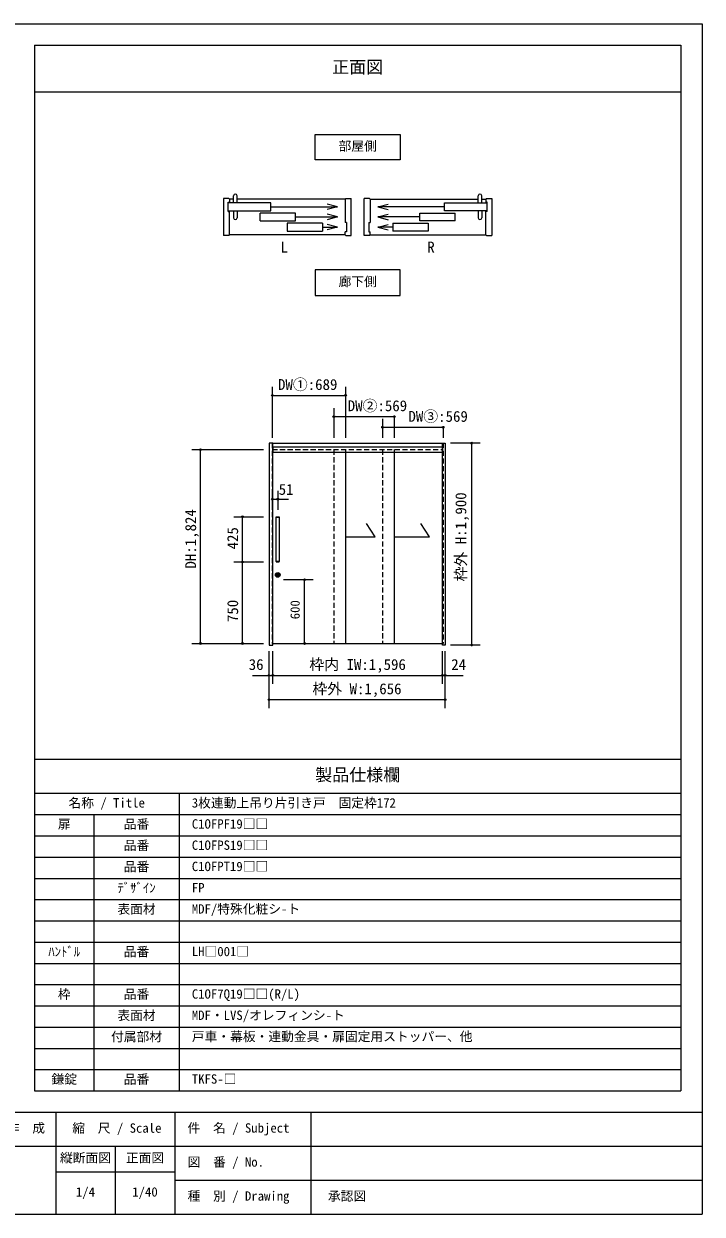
# Model space of a CAD drawing. Units: millimetres on the paper, enlarged 4 times, with parts at other scales. Extents: x -800 to 800, y -560 to 560.
# Drawn here: x 162 to 800, y -560 to 560 of the extents above; entities that cross this region are included whole.
import ezdxf
from ezdxf.enums import TextEntityAlignment as Align

# ---------------------------------------------------------------- set-up
doc = ezdxf.new("R2010")
doc.units = ezdxf.units.MM
doc.header["$LTSCALE"] = 4
doc.header["$PDMODE"] = 32
doc.header["$PDSIZE"] = 1.6
doc.linetypes.add('CHAIN_DOUBLE_DASH', pattern=[23.5, 12, -1.5, 3.5, -1.5, 3.5, -1.5])
doc.linetypes.add('DASHED1', pattern=[1.8, 1.2, -0.6])
doc.layers.add('0-0', color=7, linetype='Continuous', lineweight=25)
doc.layers.add('1-0', color=7, linetype='Continuous', lineweight=25)
doc.styles.add('ＭＳ ゴシック', font='')
doc.styles.get('ＭＳ ゴシック').set_extended_font_data('MS Gothic')

msp = doc.modelspace()

# ---------------------------------------------------------------- linework, layer by layer
at = {"layer": '0-0'}
for p, q in [((172, 540), (780, 540)), ((780, 540), (780, -444)), ((172, 496), (780, 496)), ((172, -132), (780, -132)), ((172, -164), (780, -164)), ((308, -164), (308, -444)), ((172, -184), (780, -184)), ((228, -184), (228, -444)), ((172, -204), (780, -204)), ((172, -224), (780, -224)), ((172, -244), (780, -244)), ((172, -264), (780, -264)), ((172, -284), (780, -284)), ((172, -304), (780, -304)), ((172, -324), (780, -324)), ((172, -344), (780, -344)), ((172, -364), (780, -364)), ((172, -384), (780, -384)), ((172, -404), (780, -404)), ((172, -424), (780, -424)), ((-800, -464), (800, -464)), ((192, -464), (192, -560)), ((304, -464), (304, -560)), ((432, -464), (432, -560)), ((-476, -496), (800, -496)), ((248, -496), (248, -560)), ((192, -520), (304, -520)), ((304, -528), (800, -528)), ((-800, -560), (800, -560))]:
    msp.add_line(p, q, dxfattribs=at)
for points in [[(-800, 560), (800, 560), (800, -560)], [(172, 540), (172, -444), (780, -444)]]:
    msp.add_lwpolyline(points, dxfattribs=at)
at = {"layer": '1-0'}
for p, q in [((349.76, 395.702), (349.76, 360.813)), ((354.879, 395.702), (349.76, 395.702)), ((354.323, 383.369), (354.323, 392.258)), ((354.323, 392.258), (355.435, 392.258)), ((355.435, 395.146), (354.879, 395.702)), ((355.435, 395.146), (355.435, 392.258)), ((359.323, 395.035), (355.435, 395.035)), ((359.323, 391.48), (359.323, 398.146)), ((362.657, 391.48), (362.657, 398.146)), ((464.286, 395.035), (362.657, 395.035)), ((464.881, 395.702), (470, 395.702)), ((470, 360.813), (470, 395.702)), ((482, 360.813), (482, 395.702)), ((487.119, 395.702), (482, 395.702)), ((487.714, 395.035), (589.343, 395.035)), ((589.343, 391.48), (589.343, 398.146)), ((592.677, 391.48), (592.677, 398.146)), ((592.677, 395.035), (596.565, 395.035)), ((596.565, 395.146), (597.121, 395.702)), ((596.565, 395.146), (596.565, 392.258)), ((597.677, 392.258), (596.565, 392.258)), ((597.121, 395.702), (602.24, 395.702)), ((597.677, 383.369), (597.677, 392.258)), ((602.24, 395.702), (602.24, 360.813)), ((394.323, 391.48), (354.284, 391.48)), ((354.284, 384.146), (394.323, 384.146)), ((354.323, 383.369), (355.435, 383.369)), ((355.435, 361.369), (355.435, 383.369)), ((359.323, 384.146), (359.323, 377.48)), ((362.657, 384.146), (362.657, 377.48)), ((384.323, 374.591), (384.323, 381.924)), ((417.657, 381.924), (384.323, 381.924)), ((394.323, 384.146), (394.323, 391.48)), ((394.323, 387.813), (456.905, 387.813)), ((417.657, 374.591), (417.657, 381.924)), ((456.905, 387.813), (447.246, 390.401)), ((456.905, 387.813), (447.246, 385.225)), ((456.905, 378.258), (447.246, 380.846)), ((495.095, 387.813), (504.754, 390.401)), ((495.095, 387.813), (504.754, 385.225)), ((557.677, 387.813), (495.095, 387.813)), ((495.095, 378.258), (504.754, 380.846)), ((534.343, 381.924), (567.677, 381.924)), ((534.343, 374.591), (534.343, 381.924)), ((557.677, 391.48), (597.716, 391.48)), ((557.677, 384.146), (557.677, 391.48)), ((597.716, 384.146), (557.677, 384.146)), ((567.677, 374.591), (567.677, 381.924)), ((589.343, 384.146), (589.343, 377.48)), ((592.677, 384.146), (592.677, 377.48)), ((596.565, 361.369), (596.565, 383.369)), ((597.677, 383.369), (596.565, 383.369)), ((384.323, 374.591), (417.657, 374.591)), ((442.906, 372.369), (409.573, 372.369)), ((417.657, 378.258), (456.905, 378.258)), ((442.906, 372.369), (442.906, 365.035)), ((456.905, 378.258), (447.246, 375.669)), ((456.905, 368.702), (447.246, 371.29)), ((465.437, 373.146), (464.325, 373.146)), ((465.437, 373.146), (465.437, 364.258)), ((486.563, 373.146), (486.563, 364.258)), ((486.563, 373.146), (487.675, 373.146)), ((495.095, 378.258), (504.754, 375.669)), ((534.343, 378.258), (495.095, 378.258)), ((495.095, 368.702), (504.754, 371.29)), ((509.094, 372.369), (509.094, 365.035)), ((509.094, 372.369), (542.427, 372.369)), ((567.677, 374.591), (534.343, 374.591)), ((354.879, 360.813), (349.76, 360.813)), ((354.879, 360.813), (355.435, 361.369)), ((464.286, 361.48), (355.435, 361.48)), ((442.906, 368.702), (456.905, 368.702)), ((456.905, 368.702), (447.246, 366.114)), ((464.325, 361.369), (464.325, 364.258)), ((465.437, 364.258), (464.325, 364.258)), ((464.325, 361.369), (464.881, 360.813)), ((464.881, 360.813), (470, 360.813)), ((487.119, 360.813), (482, 360.813)), ((486.563, 364.258), (487.675, 364.258)), ((487.675, 361.369), (487.119, 360.813)), ((487.675, 361.369), (487.675, 364.258)), ((487.714, 361.48), (596.565, 361.48)), ((495.095, 368.702), (504.754, 366.114)), ((509.094, 368.702), (495.095, 368.702)), ((597.121, 360.813), (596.565, 361.369)), ((597.121, 360.813), (602.24, 360.813)), ((392.61, 165.433), (392.61, -24.567)), ((396.21, 161.833), (396.21, 156.833)), ((396.21, 161.833), (555.81, 161.833)), ((396.21, 156.833), (555.81, 156.833)), ((464.611, 159.333), (464.611, -23.067)), ((510.461, 159.333), (510.461, -23.067)), ((555.81, -24.567), (555.81, 165.433)), ((399.311, 54.233), (399.311, 95.633)), ((402.311, 95.633), (402.311, 54.233)), ((392.61, -24.567), (396.21, -24.567)), ((395.711, -23.067), (556.31, -23.067)), ((558.21, -24.567), (555.81, -24.567))]:
    msp.add_line(p, q, dxfattribs=at)
at = {"layer": '1-0', "color": 4, "lineweight": 9}
for p, q in [((395.71, 218.433), (395.71, 170.433)), ((464.611, 218.433), (464.611, 170.433)), ((395.71, 210.433), (464.611, 210.433)), ((453.561, 198.433), (453.561, 170.433)), ((453.561, 190.433), (510.461, 190.433)), ((510.461, 190.433), (510.461, 170.433)), ((499.411, 188.433), (499.411, 170.433)), ((499.411, 180.433), (556.311, 180.433)), ((556.311, 180.433), (556.311, 170.433)), ((320.098, 159.333), (387.577, 159.333)), ((328.098, -23.067), (328.098, 159.333)), ((591.21, 165.433), (563.21, 165.433)), ((583.21, -24.567), (583.21, 165.433)), ((395.711, 120.733), (395.711, 102.733)), ((395.711, 112.733), (410.811, 112.733)), ((400.811, 120.733), (400.811, 102.733)), ((359.61, 96.183), (387.577, 96.183)), ((367.61, 53.683), (367.61, 96.183)), ((359.61, 53.683), (387.577, 53.683)), ((367.61, -23.067), (367.61, 53.683)), ((434.111, 36.933), (406.111, 36.933)), ((426.111, -23.067), (426.111, 36.933)), ((320.098, -23.067), (387.577, -23.067)), ((359.61, -23.067), (387.577, -23.067)), ((392.61, -61.023), (392.61, -30.165)), ((396.21, -61.023), (396.21, -30.165)), ((555.81, -61.023), (555.81, -30.165)), ((558.21, -61.023), (558.21, -30.165)), ((591.21, -24.567), (563.21, -24.567)), ((376.939, -53.023), (396.21, -53.023)), ((392.61, -83.88), (392.61, -53.023)), ((396.21, -53.023), (555.81, -53.023)), ((555.81, -53.023), (575.261, -53.023)), ((558.21, -83.88), (558.21, -53.023)), ((392.61, -75.88), (558.21, -75.88))]:
    msp.add_line(p, q, dxfattribs=at)
at = {"layer": '1-0', "linetype": 'DASHED1'}
for p, q in [((395.71, 165.433), (395.711, -23.067)), ((395.71, 159.333), (556.311, 159.333)), ((453.561, 159.333), (453.561, -23.067)), ((499.411, 159.333), (499.411, -23.067)), ((556.311, 165.433), (556.311, -23.067))]:
    msp.add_line(p, q, dxfattribs=at)
at = {"layer": '1-0', "linetype": 'CHAIN_DOUBLE_DASH'}
for p, q in [((492.457, 77.333), (484.224, 89.709)), ((543.695, 77.333), (535.462, 89.709)), ((464.611, 77.333), (492.457, 77.333)), ((510.461, 77.333), (543.695, 77.333))]:
    msp.add_line(p, q, dxfattribs=at)
at = {"layer": '1-0'}
for points in [[(436, 456), (516, 456), (516, 432), (436, 432)], [(436, 304.526), (516, 304.526), (516, 328.526), (436, 328.526)], [(399.311, 96.183), (402.311, 96.183), (402.311, 95.633), (399.311, 95.633)], [(402.311, 54.233), (399.311, 54.233), (399.311, 53.683), (402.311, 53.683)]]:
    msp.add_lwpolyline(points, close=True, dxfattribs=at)
for points in [[(464.881, 395.702), (464.325, 395.146), (464.325, 373.146)], [(487.119, 395.702), (487.675, 395.146), (487.675, 373.146)], [(409.573, 372.369), (409.573, 365.035), (442.906, 365.035)], [(542.427, 372.369), (542.427, 365.035), (509.094, 365.035)], [(396.21, -24.567), (396.21, 165.433), (392.61, 165.433)], [(396.21, 165.433), (555.81, 165.433), (558.21, 165.433), (558.21, -24.567)]]:
    msp.add_lwpolyline(points, dxfattribs=at)
at = {"layer": '1-0', "lineweight": 18}
for radius in [2.2, 1.7, 1.5]:
    msp.add_circle((400.811, 41.533), radius, dxfattribs=at)
at = {"layer": '1-0'}
for centre, start, end in [((360.99, 398.146), 0, 180), ((591.01, 398.146), 0, 180), ((360.99, 377.48), 180, 0), ((591.01, 377.48), 180, 0)]:
    msp.add_arc(centre, 1.667, start, end, dxfattribs=at)
at = {"layer": '1-0', "lineweight": 18}
for start, end in [(124.19308, 304.19308), (304.19308, 124.19308)]:
    msp.add_arc((400.811, 41.533), 0.8, start, end, dxfattribs=at)
at = {"layer": '1-0', "color": 4}
for p in [(395.71, 210.433), (464.611, 210.433), (453.561, 190.433), (510.461, 190.433), (499.411, 180.433), (556.311, 180.433), (328.098, 159.333), (583.21, 165.433), (395.711, 112.733), (400.811, 112.733), (367.61, 96.183), (367.61, 53.683), (426.111, 36.933), (328.098, -23.067), (367.61, -23.067), (426.111, -23.067), (583.21, -24.567), (392.61, -53.023), (396.21, -53.023), (555.81, -53.023), (558.21, -53.023), (392.61, -75.88), (558.21, -75.88)]:
    msp.add_point(p, dxfattribs=at)

# ---------------------------------------------------------------- texts
at = {"layer": '0-0', "style": 'ＭＳ ゴシック'}
for s, height, p in [('正面図', 11.73, (452, 510)), ('製品仕様欄', 11.73, (436, -155.963)), ('名称 / Title', 8.798, (204, -180)), ('3枚連動上吊り片引き戸\u3000固定枠172', 8.798, (320, -180)), ('扉', 8.798, (194, -200)), ('品番', 8.798, (256, -200)), ('C1OFPF19□□', 8.798, (320, -199.84)), ('品番', 8.798, (256, -220)), ('C1OFPS19□□', 8.798, (320, -219.84)), ('品番', 8.798, (256, -240)), ('C1OFPT19□□', 8.798, (320, -239.84)), ('ﾃﾞｻﾞｲﾝ', 8.798, (250, -260)), ('FP', 8.798, (320, -259.84)), ('表面材', 8.798, (250, -280)), ('MDF/特殊化粧シ-ト', 8.798, (320, -279.84)), ('ﾊﾝﾄﾞﾙ', 8.798, (185, -320)), ('品番', 8.798, (256, -320)), ('LH□001□', 8.798, (320, -319.84)), ('枠', 8.798, (194, -360)), ('品番', 8.798, (256, -360)), ('C1OF7Q19□□(R/L)', 8.798, (320, -359.84)), ('表面材', 8.798, (250, -380)), ('MDF・LVS/オレフィンシ-ト', 8.798, (320, -379.84)), ('付属部材', 8.798, (244, -400)), ('戸車・幕板・連動金具・扉固定用ストッパー、他', 8.798, (320, -399.84)), ('鎌錠', 8.798, (188, -440)), ('品番', 8.798, (256, -440)), ('TKFS-□', 8.798, (320, -439.84)), ('作\u3000成', 8.798, (146, -485.92)), ('縮\u3000尺 / Scale', 8.798, (207.579, -486)), ('件\u3000名 / Subject', 8.798, (316, -485.919)), ('縦断面図', 8.798, (196, -513.968)), ('正面図', 8.798, (258, -513.968)), ('図\u3000番 / No.', 8.798, (316, -517.919)), ('1/4', 8.798, (211, -546.097)), ('1/40', 8.798, (264, -546.097)), ('種\u3000別 / Drawing', 8.798, (316, -549.919)), ('承認図', 8.798, (448, -549.919))]:
    msp.add_text(s, height=height, dxfattribs=at).set_placement(p, align=Align.BOTTOM_LEFT)
at = {"layer": '1-0', "style": 'ＭＳ ゴシック'}
for s, height, p in [('部屋側', 8.798, (458, 438)), ('L', 10.26, (403.521, 341.743)), ('R', 10.26, (541.433, 341.743)), ('廊下側', 8.798, (458, 310.526)), ('DW①:689', 10.26, (401.06, 212.433)), ('DW②:569', 10.26, (466.642, 192.433)), ('DW③:569', 10.26, (523.726, 182.433)), ('51', 10.26, (401.701, 113.733)), ('36', 10.26, (373.52, -51.023)), ('枠内 IW:1,596', 10.26, (430.51, -51.023)), ('24', 10.26, (564.019, -51.023)), ('枠外 W:1,656', 10.26, (433.41, -73.88))]:
    msp.add_text(s, height=height, dxfattribs=at).set_placement(p, align=Align.BOTTOM_LEFT)
for s, height, p in [('枠外 H:1,900', 10.26, (581.21, 35.333)), ('DH:1,824', 10.26, (327.098, 47.483)), ('425', 10.26, (366.61, 65.483)), ('750', 10.26, (366.61, -2.892)), ('600', 8.798, (424.111, -0.267))]:
    msp.add_text(s, height=height, rotation=90, dxfattribs=at).set_placement(p, align=Align.BOTTOM_LEFT)

doc.saveas('drawing.dxf')
